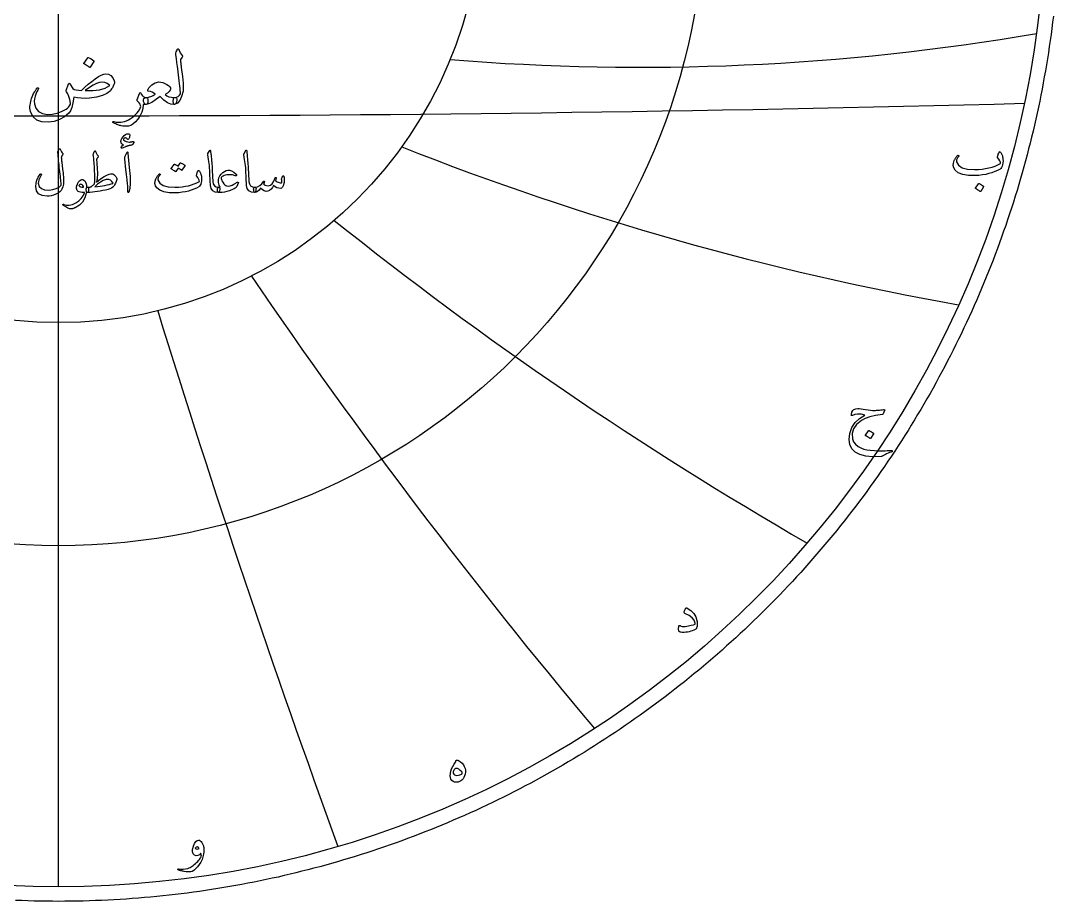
# Model space of a CAD drawing. Header units: millimetres. Extents: x -80 to 80, y -80 to 82.
# Drawn here: x -3 to 79.8, y -80.4 to -9.7 of the extents above; entities that cross this region are included whole.
import ezdxf

# ---------------------------------------------------------------- set-up
doc = ezdxf.new("R2010")
doc.units = ezdxf.units.MM
for name, color, linetype in [('CUT_OUTER', 1, 'Continuous'), ('ENGRAVE', 7, 'Continuous'), ('ENGRAVE_FINE', 8, 'Continuous'), ('TEXT', 5, 'Continuous')]:
    doc.layers.add(name, color=color, linetype=linetype)

msp = doc.modelspace()

# ---------------------------------------------------------------- linework, layer by layer
at = {"layer": 'CUT_OUTER'}
msp.add_lwpolyline([(79.8244, -9.3485), (79.7656, -9.8381), (79.7037, -10.3274), (79.6388, -10.8163), (79.571, -11.3047), (79.5001, -11.7927), (79.4263, -12.2803), (79.3494, -12.7674), (79.2696, -13.2541), (79.1868, -13.7402), (79.101, -14.2258), (79.0122, -14.7109), (78.9204, -15.1954), (78.8257, -15.6794), (78.728, -16.1628), (78.6274, -16.6455), (78.5238, -17.1277), (78.4172, -17.6092), (78.3077, -18.09), (78.1952, -18.5701), (78.0798, -19.0496), (77.9614, -19.5283), (77.8401, -20.0063), (77.7159, -20.4836), (77.5888, -20.96), (77.4587, -21.4357), (77.3257, -21.9106), (77.1898, -22.3846), (77.051, -22.8578), (76.9093, -23.3302), (76.7647, -23.8016), (76.6172, -24.2722), (76.4668, -24.7419), (76.3136, -25.2106), (76.1575, -25.6784), (75.9985, -26.1452), (75.8366, -26.611), (75.6719, -27.0758), (75.5043, -27.5396), (75.3339, -28.0024), (75.1607, -28.4641), (74.9846, -28.9248), (74.8057, -29.3843), (74.624, -29.8428), (74.4395, -30.3001), (74.2522, -30.7563), (74.0621, -31.2113), (73.8692, -31.6651), (73.6735, -32.1178), (73.475, -32.5692), (73.2738, -33.0195), (73.0698, -33.4684), (72.8631, -33.9162), (72.6536, -34.3626), (72.4414, -34.8078), (72.2265, -35.2516), (72.0088, -35.6941), (71.7884, -36.1353), (71.5654, -36.5751), (71.3396, -37.0135), (71.1111, -37.4505), (70.88, -37.8862), (70.6462, -38.3204), (70.4098, -38.7531), (70.1706, -39.1844), (69.9289, -39.6142), (69.6845, -40.0426), (69.4375, -40.4694), (69.1879, -40.8947), (68.9356, -41.3184), (68.6808, -41.7406), (68.4234, -42.1613), (68.1634, -42.5803), (67.9009, -42.9978), (67.6358, -43.4136), (67.3681, -43.8278), (67.0979, -44.2403), (66.8252, -44.6512), (66.55, -45.0604), (66.2722, -45.4679), (65.992, -45.8736), (65.7093, -46.2777), (65.4241, -46.68), (65.1364, -47.0806), (64.8463, -47.4794), (64.5538, -47.8764), (64.2588, -48.2715), (63.9614, -48.6649), (63.6616, -49.0565), (63.3594, -49.4462), (63.0548, -49.834), (62.7479, -50.22), (62.4385, -50.604), (62.1269, -50.9862), (61.8128, -51.3664), (61.4965, -51.7447), (61.1778, -52.1211), (60.8569, -52.4955), (60.5336, -52.8679), (60.2081, -53.2384), (59.8803, -53.6068), (59.5502, -53.9732), (59.2179, -54.3376), (58.8834, -54.6999), (58.5467, -55.0602), (58.2077, -55.4184), (57.8666, -55.7745), (57.5233, -56.1285), (57.1778, -56.4804), (56.8302, -56.8302), (56.4804, -57.1778), (56.1285, -57.5233), (55.7745, -57.8666), (55.4184, -58.2077), (55.0602, -58.5467), (54.6999, -58.8834), (54.3376, -59.2179), (53.9732, -59.5502), (53.6068, -59.8803), (53.2384, -60.2081), (52.8679, -60.5336), (52.4955, -60.8569), (52.1211, -61.1778), (51.7447, -61.4965), (51.3664, -61.8128), (50.9862, -62.1269), (50.604, -62.4385), (50.22, -62.7479), (49.834, -63.0548), (49.4462, -63.3594), (49.0565, -63.6616), (48.6649, -63.9614), (48.2715, -64.2588), (47.8764, -64.5538), (47.4794, -64.8463), (47.0806, -65.1364), (46.68, -65.4241), (46.2777, -65.7093), (45.8736, -65.992), (45.4679, -66.2722), (45.0604, -66.55), (44.6512, -66.8252), (44.2403, -67.0979), (43.8278, -67.3681), (43.4136, -67.6358), (42.9978, -67.9009), (42.5803, -68.1634), (42.1613, -68.4234), (41.7406, -68.6808), (41.3184, -68.9356), (40.8947, -69.1879), (40.4694, -69.4375), (40.0426, -69.6845), (39.6142, -69.9289), (39.1844, -70.1706), (38.7531, -70.4098), (38.3204, -70.6462), (37.8862, -70.88), (37.4505, -71.1111), (37.0135, -71.3396), (36.5751, -71.5654), (36.1353, -71.7884), (35.6941, -72.0088), (35.2516, -72.2265), (34.8078, -72.4414), (34.3626, -72.6536), (33.9162, -72.8631), (33.4684, -73.0698), (33.0195, -73.2738), (32.5692, -73.475), (32.1178, -73.6735), (31.6651, -73.8692), (31.2113, -74.0621), (30.7563, -74.2522), (30.3001, -74.4395), (29.8428, -74.624), (29.3843, -74.8057), (28.9248, -74.9846), (28.4641, -75.1607), (28.0024, -75.3339), (27.5396, -75.5043), (27.0758, -75.6719), (26.611, -75.8366), (26.1452, -75.9985), (25.6784, -76.1575), (25.2106, -76.3136), (24.7419, -76.4668), (24.2722, -76.6172), (23.8016, -76.7647), (23.3302, -76.9093), (22.8578, -77.051), (22.3846, -77.1898), (21.9106, -77.3257), (21.4357, -77.4587), (20.96, -77.5888), (20.4836, -77.7159), (20.0063, -77.8401), (19.5283, -77.9614), (19.0496, -78.0798), (18.5701, -78.1952), (18.09, -78.3077), (17.6092, -78.4172), (17.1277, -78.5238), (16.6455, -78.6274), (16.1628, -78.728), (15.6794, -78.8257), (15.1954, -78.9204), (14.7109, -79.0122), (14.2258, -79.101), (13.7402, -79.1868), (13.2541, -79.2696), (12.7674, -79.3494), (12.2803, -79.4263), (11.7927, -79.5001), (11.3047, -79.571), (10.8163, -79.6388), (10.3274, -79.7037), (9.8381, -79.7656), (9.3485, -79.8244), (8.8586, -79.8803), (8.3683, -79.9332), (7.8776, -79.983), (7.3867, -80.0298), (6.8955, -80.0736), (6.4041, -80.1144), (5.9124, -80.1522), (5.4205, -80.187), (4.9283, -80.2188), (4.436, -80.2475), (3.9436, -80.2732), (3.4509, -80.2959), (2.9582, -80.3155), (2.4653, -80.3322), (1.9724, -80.3458), (1.4793, -80.3564), (0.9863, -80.3639), (0.4931, -80.3685), (0, -80.37), (-0.4931, -80.3685), (-0.9863, -80.3639), (-1.4793, -80.3564), (-1.9724, -80.3458), (-2.4653, -80.3322), (-2.9582, -80.3155), (-3.4509, -80.2959)], dxfattribs=at)
at = {"layer": 'ENGRAVE'}
for points in [[(0, -79.2), (0, 79.2)], [(0, -79.2), (0, -33.9362)]]:
    msp.add_lwpolyline(points, dxfattribs=at)
for radius in [79.2, 51.8435, 33.9362]:
    msp.add_circle((0, 0), radius, dxfattribs=at)
for centre, radius, start, end in [((46.7085, 174.3184), 187.7667, 265.329522, 279.73804), ((112.6852, 195.1766), 231.2566, 248.395488, 259.922302), ((212.3245, 212.3245), 304.7149, 231.37605, 240.021161), ((389.8595, 225.0855), 453.1464, 214.289468, 220.052875), ((869.3886, 232.952), 901.5492, 197.1565599, 200.0382634)]:
    msp.add_arc(centre, radius, start, end, dxfattribs=at)
at = {"layer": 'ENGRAVE_FINE'}
msp.add_arc((0, 2961.664), 2979.0106, 268.5093308, 271.4906692, dxfattribs=at)
at = {"layer": 'TEXT'}
for points in [[(9.4021, -12.3111), (9.4442, -12.2092), (9.477, -12.1284), (9.5005, -12.0687), (9.5145, -12.03), (9.5254, -12.0055), (9.5395, -11.9879), (9.5567, -11.9774), (9.577, -11.9738), (9.6, -11.9777), (9.6191, -11.9895), (9.6343, -12.009), (9.6457, -12.0363), (9.6976, -12.1702), (9.7596, -12.2908), (9.8318, -12.3981), (9.9142, -12.4922), (9.9372, -12.5222), (9.9439, -12.5562), (9.9341, -12.5941), (9.9079, -12.6358), (9.7706, -12.8294), (9.7799, -12.9161), (9.7893, -13.0012), (9.7987, -13.0847), (9.808, -13.1667), (9.8174, -13.2471), (9.8268, -13.3259), (9.8361, -13.4032), (9.8455, -13.4789), (9.9318, -14.1799), (9.9845, -14.728), (10.0036, -15.123), (9.9891, -15.365), (9.8713, -15.8041), (9.7175, -16.1284), (9.5278, -16.338), (9.3022, -16.4329), (9.2959, -16.4329), (9.2897, -16.4329), (9.2834, -16.4329), (9.2772, -16.4329), (9.2401, -16.3978), (9.2163, -16.3174), (9.2058, -16.1917), (9.2085, -16.0207), (9.2143, -15.9575), (9.2319, -15.9114), (9.2612, -15.8825), (9.3022, -15.8708), (9.4606, -15.8392), (9.5926, -15.7818), (9.698, -15.6987), (9.7768, -15.5898), (9.7715, -15.459), (9.762, -15.3103), (9.7481, -15.1437), (9.73, -14.959), (9.7079, -14.7572), (9.6823, -14.539), (9.6533, -14.3045), (9.6207, -14.0535), (9.5906, -13.8068), (9.5629, -13.5851), (9.5375, -13.3884), (9.5145, -13.2166), (9.4946, -13.0699), (9.4786, -12.9481), (9.4665, -12.8513), (9.4583, -12.7795), (9.3958, -12.4235), (9.3939, -12.3884), (9.3943, -12.3579), (9.397, -12.3322), (9.4021, -12.3111)], [(2.3326, -12.6795), (2.3404, -12.6717), (2.3513, -12.6671), (2.3654, -12.6655), (2.3825, -12.6671), (2.5039, -12.7162), (2.6183, -12.7763), (2.7256, -12.8474), (2.8259, -12.9294), (2.8357, -12.9418), (2.84, -12.9543), (2.8388, -12.9668), (2.8322, -12.9793), (2.5387, -13.4539), (2.5277, -13.4653), (2.5137, -13.468), (2.4965, -13.4621), (2.4762, -13.4477), (2.4586, -13.4352), (2.4309, -13.4165), (2.3931, -13.3915), (2.3451, -13.3603), (2.2861, -13.3228), (2.2155, -13.2791), (2.1331, -13.2291), (2.039, -13.1729), (2.0266, -13.1635), (2.0203, -13.1542), (2.0203, -13.1448), (2.0266, -13.1354)], [(3.7939, -13.9785), (4.0117, -14.0105), (4.1967, -14.1128), (4.349, -14.2853), (4.4684, -14.5281), (4.4817, -14.621), (4.4715, -14.7248), (4.438, -14.8396), (4.381, -14.9653), (4.3154, -15.0863), (4.2561, -15.187), (4.203, -15.2674), (4.1562, -15.3275), (3.8829, -15.5523), (3.5129, -15.7272), (3.0461, -15.8521), (2.4825, -15.927), (2.1433, -15.9434), (1.8189, -15.9364), (1.5094, -15.906), (1.2147, -15.8521), (1.1452, -16.3099), (1.0554, -16.678), (0.9454, -16.9563), (0.815, -17.1448), (0.4731, -17.4356), (0.0843, -17.6523), (-0.3513, -17.7947), (-0.8337, -17.863), (-1.3415, -17.8392), (-1.7471, -17.6928), (-2.0504, -17.4239), (-2.2514, -17.0324), (-2.2686, -16.9717), (-2.2826, -16.9083), (-2.2935, -16.8421), (-2.3013, -16.7732), (-2.3052, -16.702), (-2.3045, -16.6288), (-2.299, -16.5537), (-2.2889, -16.4766), (-2.267, -16.3402), (-2.2389, -16.2057), (-2.2045, -16.0732), (-2.1639, -15.9426), (-2.1175, -15.8144), (-2.0656, -15.6889), (-2.0082, -15.5662), (-1.9454, -15.4462), (-1.9175, -15.3974), (-1.8899, -15.3509), (-1.8628, -15.3068), (-1.8361, -15.265), (-1.8101, -15.2256), (-1.7853, -15.1885), (-1.7617, -15.1538), (-1.7393, -15.1214), (-1.7233, -15.1031), (-1.7065, -15.0917), (-1.6889, -15.0874), (-1.6706, -15.0902), (-1.6511, -15.0976), (-1.6362, -15.1074), (-1.6261, -15.1195), (-1.6206, -15.1339), (-1.6191, -15.1503), (-1.6206, -15.1682), (-1.6253, -15.1878), (-1.6331, -15.2088), (-1.6788, -15.2779), (-1.7221, -15.354), (-1.7631, -15.4372), (-1.8017, -15.5273), (-1.8829, -15.758), (-1.9329, -15.9754), (-1.9516, -16.1796), (-1.9391, -16.3704), (-1.8224, -16.733), (-1.6097, -16.9965), (-1.3009, -17.1608), (-0.8962, -17.226), (-0.5051, -17.2077), (-0.1249, -17.1339), (0.2443, -17.0047), (0.6027, -16.8201), (0.7108, -16.7432), (0.8041, -16.6499), (0.8825, -16.5402), (0.9461, -16.4142), (0.9536, -16.3966), (0.9571, -16.3751), (0.9567, -16.3497), (0.9524, -16.3205), (0.8974, -16.041), (0.8259, -15.7959), (0.7381, -15.5851), (0.6339, -15.4087), (0.6132, -15.3763), (0.6011, -15.3478), (0.5976, -15.3232), (0.6027, -15.3025), (0.7963, -14.7904), (0.824, -14.7518), (0.8509, -14.7358), (0.8771, -14.7424), (0.9024, -14.7717), (1.1335, -15.1651), (1.2572, -15.2237), (1.4161, -15.2682), (1.6101, -15.2986), (1.8392, -15.315), (2.1113, -15.05), (2.3841, -14.8045), (2.6577, -14.5785), (2.9321, -14.372), (3.1944, -14.1999), (3.4255, -14.0769), (3.6253, -14.0031), (3.7939, -13.9785)], [(4.0999, -14.9028), (3.9083, -14.7568), (3.7081, -14.6686), (3.4992, -14.6382), (3.2818, -14.6655), (3.0461, -14.7486), (2.776, -14.8856), (2.4715, -15.0765), (2.1327, -15.3212), (2.7498, -15.3232), (3.2834, -15.2541), (3.7334, -15.114), (4.0999, -14.9028)], [(9.3022, -15.8708), (9.3935, -15.8845), (9.4552, -15.9255), (9.4872, -15.9938), (9.4895, -16.0894), (9.4591, -16.2373), (9.4177, -16.3439), (9.3654, -16.4091), (9.3022, -16.4329), (9.0145, -16.4067), (8.7261, -16.2908), (8.4368, -16.0851), (8.1468, -15.7896), (7.7811, -16.0734), (7.4708, -16.2752), (7.2159, -16.395), (7.0164, -16.4329), (6.9505, -16.4181), (6.8962, -16.3736), (6.8537, -16.2994), (6.8228, -16.1956), (6.8139, -16.0582), (6.8431, -15.9583), (6.9107, -15.8958), (7.0164, -15.8708), (7.1127, -15.8615), (7.2077, -15.8458), (7.3016, -15.824), (7.3943, -15.7959), (7.4858, -15.7611), (7.5762, -15.7194), (7.6654, -15.6706), (7.7534, -15.6148), (7.6452, -15.5266), (7.5145, -15.4555), (7.3611, -15.4017), (7.1851, -15.365), (7.1691, -15.3583), (7.1585, -15.3447), (7.1534, -15.324), (7.1538, -15.2963), (7.1835, -15.2006), (7.2475, -15.0949), (7.3459, -14.9789), (7.4786, -14.8529), (7.7553, -14.687), (8.0485, -14.6265), (8.358, -14.6714), (8.6839, -14.8216), (8.8221, -14.9177), (8.9181, -15.0121), (8.972, -15.105), (8.9837, -15.1963), (8.9493, -15.2947), (8.865, -15.4024), (8.7307, -15.5195), (8.5465, -15.646), (8.678, -15.7444), (8.8478, -15.8146), (9.0559, -15.8568), (9.3022, -15.8708)], [(6.3107, -16.0457), (6.5043, -15.5461), (6.5258, -15.5063), (6.5465, -15.4867), (6.5664, -15.4875), (6.5855, -15.5086), (6.6378, -15.596), (6.6886, -15.671), (6.7377, -15.7334), (6.7854, -15.7834), (6.8377, -15.8216), (6.8947, -15.849), (6.9563, -15.8654), (7.0227, -15.8708), (7.0883, -15.888), (7.1351, -15.9395), (7.1632, -16.0254), (7.1726, -16.1456), (7.1632, -16.2666), (7.1351, -16.3548), (7.0883, -16.4102), (7.0227, -16.4329), (6.9723, -16.4352), (6.9212, -16.436), (6.8693, -16.4352), (6.8166, -16.4329), (6.8076, -16.4352), (6.7994, -16.4423), (6.792, -16.454), (6.7854, -16.4704), (6.7518, -16.7658), (6.6698, -17.0527), (6.5395, -17.331), (6.3607, -17.6007), (6.1612, -17.8353), (5.9688, -18.0082), (5.7834, -18.1195), (5.605, -18.169), (5.4372, -18.1819), (5.2834, -18.1831), (5.1437, -18.1726), (5.018, -18.1503), (4.9565, -18.1331), (4.8907, -18.1128), (4.8207, -18.0894), (4.7463, -18.0629), (4.6681, -18.0324), (4.5863, -17.9973), (4.501, -17.9575), (4.4122, -17.913), (4.39, -17.9028), (4.3732, -17.8911), (4.3619, -17.8779), (4.356, -17.863), (4.3521, -17.8431), (4.3529, -17.8271), (4.3583, -17.815), (4.3685, -17.8068), (4.3818, -17.7994), (4.3966, -17.7959), (4.413, -17.7963), (4.4309, -17.8006), (4.6277, -17.8404), (4.8119, -17.8599), (4.9836, -17.8591), (5.1429, -17.838), (5.3004, -17.7965), (5.4544, -17.7405), (5.6048, -17.67), (5.7518, -17.5851), (5.8956, -17.4862), (6.0367, -17.3736), (6.1751, -17.2473), (6.3107, -17.1074), (6.4126, -16.9797), (6.4934, -16.8529), (6.5531, -16.7268), (6.5918, -16.6015), (6.5804, -16.5141), (6.534, -16.4142), (6.4524, -16.3017), (6.3357, -16.1768), (6.3154, -16.1499), (6.3045, -16.1191), (6.3029, -16.0843), (6.3107, -16.0457)], [(5.8665, -19.696), (5.8055, -19.7074), (5.7489, -19.7182), (5.6966, -19.7285), (5.6487, -19.7381), (5.6056, -19.7475), (5.5674, -19.7569), (5.5341, -19.7662), (5.5059, -19.7756), (5.4772, -19.7863), (5.4427, -19.7996), (5.4023, -19.8156), (5.356, -19.8342), (5.3039, -19.8557), (5.2459, -19.8804), (5.1821, -19.9084), (5.1124, -19.9395), (5.084, -19.9489), (5.0598, -19.9489), (5.0396, -19.9395), (5.0235, -19.9208), (5.0138, -19.8748), (5.041, -19.8213), (5.1051, -19.7601), (5.2061, -19.6913), (5.1288, -19.6474), (5.0703, -19.6), (5.0305, -19.549), (5.0094, -19.4946), (5.0053, -19.3918), (5.0305, -19.2803), (5.0849, -19.16), (5.1687, -19.0309), (5.2685, -18.9152), (5.3712, -18.8353), (5.4769, -18.7911), (5.5855, -18.7826), (5.6461, -18.7979), (5.6874, -18.8295), (5.7093, -18.8775), (5.712, -18.9419), (5.7014, -19.0116), (5.6839, -19.0754), (5.6593, -19.1333), (5.6277, -19.1854), (5.5961, -19.222), (5.5668, -19.2381), (5.5398, -19.2337), (5.5153, -19.2089), (5.4872, -19.1717), (5.4544, -19.1445), (5.4169, -19.1272), (5.3747, -19.1199), (5.3305, -19.1199), (5.2916, -19.1292), (5.2579, -19.148), (5.2295, -19.1761), (5.2088, -19.21), (5.2026, -19.2416), (5.2111, -19.2709), (5.2342, -19.2979), (5.3209, -19.362), (5.4263, -19.4091), (5.5504, -19.4392), (5.6932, -19.4524), (5.7057, -19.452), (5.7196, -19.4507), (5.735, -19.4485), (5.7518, -19.4454), (5.7701, -19.4417), (5.7898, -19.4378), (5.8111, -19.4335), (5.8338, -19.429), (5.8584, -19.4245), (5.8806, -19.4202), (5.9005, -19.4163), (5.9181, -19.4126), (5.9336, -19.4095), (5.9473, -19.4073), (5.9593, -19.406), (5.9696, -19.4056), (5.9889, -19.4076), (6.0047, -19.4138), (6.017, -19.424), (6.0258, -19.4384), (6.0314, -19.4521), (6.034, -19.4653), (6.0337, -19.4779), (6.0305, -19.4899), (5.9851, -19.5748), (5.9427, -19.6374), (5.9031, -19.6778), (5.8665, -19.696)], [(0.0398, -20.0145), (0.048, -20.0001), (0.0585, -19.9899), (0.0714, -19.9837), (0.0867, -19.9817), (0.1019, -19.9843), (0.1148, -19.9922), (0.1253, -20.0054), (0.1335, -20.0239), (0.1771, -20.1313), (0.2237, -20.2241), (0.2731, -20.3023), (0.3255, -20.3658), (0.341, -20.3886), (0.3454, -20.415), (0.3387, -20.4448), (0.3208, -20.4782), (0.3094, -20.4943), (0.2986, -20.5098), (0.2884, -20.5247), (0.2787, -20.5391), (0.2696, -20.5525), (0.2611, -20.5648), (0.2532, -20.576), (0.2459, -20.5859), (0.2336, -20.6041), (0.2248, -20.6257), (0.2196, -20.6509), (0.2178, -20.6796), (0.2234, -20.7605), (0.2307, -20.8488), (0.2398, -20.9444), (0.2506, -21.0473), (0.2629, -21.1575), (0.2763, -21.275), (0.291, -21.3999), (0.3068, -21.5321), (0.3245, -21.6639), (0.3402, -21.7879), (0.3538, -21.904), (0.3653, -22.0122), (0.3751, -22.1127), (0.3835, -22.206), (0.3904, -22.2919), (0.3958, -22.3705), (0.4019, -22.6032), (0.3829, -22.8236), (0.3387, -23.0318), (0.2693, -23.2276), (0.2017, -23.3427), (0.0972, -23.4489), (-0.0442, -23.5464), (-0.2225, -23.6351), (-0.4157, -23.7086), (-0.5972, -23.7604), (-0.767, -23.7906), (-0.9251, -23.7991), (-1.3209, -23.7446), (-1.6042, -23.5953), (-1.7752, -23.3512), (-1.8337, -23.0122), (-1.8132, -22.7595), (-1.7471, -22.5122), (-1.6353, -22.2701), (-1.4778, -22.0332), (-1.4658, -22.0195), (-1.4532, -22.011), (-1.44, -22.0078), (-1.4262, -22.0098), (-1.4116, -22.0154), (-1.4005, -22.0227), (-1.3929, -22.0318), (-1.3888, -22.0426), (-1.3858, -22.0587), (-1.3864, -22.0742), (-1.3905, -22.0891), (-1.3981, -22.1035), (-1.5056, -22.3128), (-1.5796, -22.4911), (-1.6203, -22.6383), (-1.6276, -22.7546), (-1.5495, -23.0048), (-1.3806, -23.1796), (-1.1209, -23.2789), (-0.7705, -23.3026), (-0.4546, -23.2683), (-0.1862, -23.189), (0.0348, -23.0646), (0.2084, -22.8951), (0.2048, -22.8132), (0.1985, -22.7177), (0.1896, -22.6083), (0.178, -22.4852), (0.1635, -22.3481), (0.1458, -22.1966), (0.1249, -22.0307), (0.1007, -21.8506), (0.0779, -21.6647), (0.0562, -21.4817), (0.0357, -21.3017), (0.0164, -21.1246), (-0.0015, -20.9504), (-0.0176, -20.7791), (-0.0319, -20.6108), (-0.0445, -20.4454), (-0.0632, -20.2862), (-0.0624, -20.268), (-0.0597, -20.251), (-0.0553, -20.2352), (-0.0492, -20.2206)], [(2.897, -20.1831), (2.9081, -20.1711), (2.9181, -20.1632), (2.9268, -20.1594), (2.9344, -20.1597), (2.9435, -20.1638), (2.952, -20.1714), (2.9599, -20.1825), (2.9672, -20.1972), (2.9969, -20.2604), (3.0252, -20.3189), (3.052, -20.3728), (3.0773, -20.422), (3.1015, -20.4659), (3.1247, -20.504), (3.1471, -20.5362), (3.1686, -20.5625), (3.1844, -20.5842), (3.1897, -20.607), (3.1844, -20.631), (3.1686, -20.6562), (3.075, -20.7733), (3.063, -20.7935), (3.0551, -20.8166), (3.0512, -20.8427), (3.0515, -20.8716), (3.0668, -21.0927), (3.0796, -21.2873), (3.0902, -21.4557), (3.0984, -21.5976), (3.1045, -21.7136), (3.1089, -21.8037), (3.1116, -21.8681), (3.1124, -21.9068), (3.1114, -22.0209), (3.1083, -22.1293), (3.1032, -22.2317), (3.096, -22.3283), (3.0871, -22.4191), (3.0767, -22.504), (3.0649, -22.583), (3.0515, -22.6562), (3.3698, -22.4126), (3.6452, -22.2253), (3.878, -22.0941), (4.0679, -22.0192), (4.1525, -21.9993), (4.2284, -21.9911), (4.2954, -21.9946), (4.3537, -22.0098), (4.4359, -22.0526), (4.5141, -22.1199), (4.5881, -22.2118), (4.6581, -22.3283), (4.6689, -22.3561), (4.6733, -22.388), (4.6713, -22.424), (4.6628, -22.4642), (4.6162, -22.6082), (4.5609, -22.7452), (4.4968, -22.8752), (4.4239, -22.9981), (4.3531, -23.0772), (4.253, -23.1457), (4.1236, -23.2036), (3.9649, -23.251), (3.7525, -23.298), (3.5416, -23.3406), (3.3321, -23.3788), (3.1241, -23.4126), (2.9179, -23.4418), (2.7137, -23.4659), (2.5116, -23.4851), (2.3115, -23.4993), (2.2889, -23.4928), (2.2682, -23.4735), (2.2491, -23.4413), (2.2319, -23.3962), (2.2166, -23.3409), (2.2084, -23.2873), (2.2073, -23.2355), (2.2131, -23.1855), (2.2263, -23.1418), (2.2471, -23.1094), (2.2755, -23.088), (2.3115, -23.0777), (2.3594, -23.0751), (2.4046, -23.0719), (2.4472, -23.0681), (2.4871, -23.0637), (2.5245, -23.0593), (2.5591, -23.0555), (2.5912, -23.0523), (2.6206, -23.0496), (2.8829, -22.7967), (2.8853, -22.7857), (2.8876, -22.7715), (2.8899, -22.7541), (2.8923, -22.7335), (2.8946, -22.7096), (2.897, -22.6825), (2.8993, -22.6522), (2.9017, -22.6187), (2.9037, -22.5823), (2.9052, -22.5432), (2.906, -22.5015), (2.9063, -22.4571), (2.9063, -22.4104), (2.9063, -22.3617), (2.9063, -22.3109), (2.9063, -22.2581), (2.9058, -22.1983), (2.904, -22.1269), (2.9011, -22.0438), (2.897, -21.9489), (2.8917, -21.843), (2.8853, -21.7264), (2.8777, -21.5994), (2.8689, -21.4618), (2.8487, -21.1565), (2.8302, -20.915), (2.8135, -20.7373), (2.7986, -20.6234), (2.7866, -20.5502), (2.7787, -20.4946), (2.7749, -20.4565), (2.7752, -20.436), (2.7894, -20.3974), (2.8039, -20.3611), (2.8187, -20.3271), (2.8337, -20.2955), (2.8491, -20.2657), (2.8648, -20.237), (2.8807, -20.2095), (2.897, -20.1831)], [(5.4403, -20.3611), (5.4851, -20.2744), (5.5211, -20.244), (5.5483, -20.2698), (5.5668, -20.3517), (5.6745, -21.4993), (5.7386, -22.2036), (5.753, -22.7663), (5.7175, -23.1872), (5.6324, -23.4665), (5.6168, -23.4893), (5.6031, -23.5016), (5.5911, -23.5034), (5.5808, -23.4946), (5.5726, -23.4808), (5.5668, -23.463), (5.5633, -23.441), (5.5621, -23.415), (5.5621, -23.2121), (5.5527, -22.9969), (5.534, -22.7695), (5.5059, -22.5297), (5.4997, -22.4671), (5.4813, -22.2979), (5.4506, -22.0221), (5.4075, -21.6398), (5.3045, -20.792), (5.3021, -20.7469), (5.3045, -20.7054), (5.3115, -20.6673), (5.3232, -20.6328)], [(12.1289, -20.1269), (12.138, -20.1128), (12.1464, -20.1035), (12.1544, -20.0988), (12.1617, -20.0988), (12.1728, -20.1049), (12.1827, -20.1234), (12.1915, -20.1541), (12.1991, -20.1972), (12.2378, -20.547), (12.2694, -20.8705), (12.294, -21.1676), (12.3116, -21.4384), (12.3228, -21.6699), (12.3332, -21.8775), (12.3427, -22.061), (12.3514, -22.2206), (12.3588, -22.3561), (12.3648, -22.4677), (12.3694, -22.5552), (12.3724, -22.6187), (12.414, -22.809), (12.5059, -22.9489), (12.6482, -23.0385), (12.8408, -23.0777), (12.8944, -23.0918), (12.9287, -23.1246), (12.9436, -23.1761), (12.9392, -23.2464), (12.9172, -23.357), (12.8935, -23.4361), (12.8681, -23.4835), (12.8408, -23.4993), (12.5698, -23.4636), (12.3701, -23.3564), (12.2419, -23.1779), (12.1851, -22.9279), (12.1762, -22.8083), (12.1681, -22.6884), (12.1609, -22.5682), (12.1546, -22.4478), (12.1489, -22.327), (12.1435, -22.206), (12.1384, -22.0846), (12.1336, -21.963), (12.1248, -21.731), (12.1125, -21.5221), (12.0967, -21.3364), (12.0774, -21.1737), (12.0545, -21.0176), (12.0282, -20.8511), (11.9983, -20.6745), (11.9649, -20.4876), (11.9606, -20.4539), (11.9614, -20.4232), (11.9676, -20.3953), (11.979, -20.3705)], [(15.0282, -20.1269), (15.0373, -20.1128), (15.0458, -20.1035), (15.0537, -20.0988), (15.061, -20.0988), (15.0721, -20.1049), (15.0821, -20.1234), (15.0908, -20.1541), (15.0985, -20.1972), (15.1371, -20.547), (15.1687, -20.8705), (15.1933, -21.1676), (15.2109, -21.4384), (15.2221, -21.6699), (15.2325, -21.8775), (15.242, -22.061), (15.2507, -22.2206), (15.2581, -22.3561), (15.2642, -22.4677), (15.2687, -22.5552), (15.2718, -22.6187), (15.3133, -22.809), (15.4053, -22.9489), (15.5475, -23.0385), (15.7401, -23.0777), (15.7937, -23.0918), (15.828, -23.1246), (15.8429, -23.1761), (15.8385, -23.2464), (15.8166, -23.357), (15.7928, -23.4361), (15.7674, -23.4835), (15.7401, -23.4993), (15.4691, -23.4636), (15.2694, -23.3564), (15.1412, -23.1779), (15.0844, -22.9279), (15.0755, -22.8083), (15.0674, -22.6884), (15.0603, -22.5682), (15.054, -22.4478), (15.0483, -22.327), (15.0428, -22.206), (15.0377, -22.0846), (15.0329, -21.963), (15.0241, -21.731), (15.0118, -21.5221), (14.996, -21.3364), (14.9767, -21.1737), (14.9538, -21.0176), (14.9275, -20.8511), (14.8976, -20.6745), (14.8643, -20.4876), (14.8599, -20.4539), (14.8608, -20.4232), (14.8669, -20.3953), (14.8783, -20.3705)], [(75.5725, -20.2504), (75.6061, -20.2926), (75.6368, -20.3391), (75.6648, -20.39), (75.6899, -20.4453), (75.7122, -20.5046), (75.7317, -20.5677), (75.7485, -20.6345), (75.7623, -20.7051), (75.7805, -20.8469), (75.7848, -20.9874), (75.7755, -21.1266), (75.7524, -21.2647), (75.7174, -21.3877), (75.6724, -21.487), (75.6175, -21.5625), (75.5525, -21.6144), (75.3464, -21.7234), (75.1278, -21.8205), (74.8968, -21.9057), (74.6532, -21.9791), (74.3972, -22.04), (74.1286, -22.0878), (73.8476, -22.1224), (73.5541, -22.144), (73.0039, -22.1384), (72.5523, -22.0615), (72.1995, -21.9135), (71.9453, -21.6943), (71.841, -21.5229), (71.7929, -21.3383), (71.801, -21.1407), (71.8654, -20.9299), (71.8871, -20.8845), (71.9122, -20.8381), (71.9408, -20.7908), (71.9728, -20.7426), (72.0082, -20.6934), (72.0471, -20.6433), (72.0894, -20.5922), (72.1352, -20.5402), (72.1505, -20.5255), (72.1664, -20.5165), (72.1829, -20.5131), (72.2001, -20.5152), (72.2117, -20.5196), (72.2213, -20.5277), (72.2291, -20.5396), (72.2351, -20.5552), (72.2379, -20.5699), (72.2363, -20.5839), (72.2304, -20.5974), (72.2201, -20.6102), (72.1773, -20.6611), (72.1389, -20.7138), (72.1049, -20.7685), (72.0752, -20.825), (72.0549, -20.879), (72.044, -20.9312), (72.0424, -20.9814), (72.0502, -21.0298), (72.2064, -21.3124), (72.4999, -21.5107), (72.9308, -21.6247), (73.4991, -21.6544), (73.8115, -21.6423), (74.1093, -21.6163), (74.3923, -21.5761), (74.6607, -21.522), (74.9147, -21.4537), (75.1547, -21.3714), (75.3806, -21.2751), (75.5925, -21.1647), (75.5719, -21.0617), (75.525, -20.9474), (75.452, -20.8219), (75.3527, -20.6851), (75.3495, -20.672), (75.3502, -20.6476), (75.3545, -20.612), (75.3627, -20.5652), (75.3648, -20.5605), (75.3664, -20.5565), (75.3673, -20.553), (75.3677, -20.5502), (75.3839, -20.4865), (75.4076, -20.4153), (75.4389, -20.3366), (75.4776, -20.2504), (75.4947, -20.2242), (75.5163, -20.2155), (75.5422, -20.2242), (75.5725, -20.2504)], [(9.7495, -21.1339), (9.7553, -21.1281), (9.7635, -21.1246), (9.7741, -21.1234), (9.7869, -21.1246), (9.8331, -21.1418), (9.8777, -21.1609), (9.9209, -21.1816), (9.9626, -21.2042), (10.0031, -21.2288), (10.0428, -21.2557), (10.0816, -21.285), (10.1195, -21.3166), (10.1268, -21.3263), (10.13, -21.3365), (10.1292, -21.3473), (10.1242, -21.3588), (9.8994, -21.7147), (9.8932, -21.7194), (9.8841, -21.7194), (9.8721, -21.7147), (9.8572, -21.7054), (9.847, -21.6967), (9.8303, -21.6849), (9.8071, -21.6698), (9.7776, -21.6515), (9.7413, -21.6297), (9.698, -21.6041), (9.6476, -21.5747), (9.5902, -21.5414), (9.4122, -21.8178), (9.404, -21.8263), (9.3935, -21.8283), (9.3806, -21.8239), (9.3654, -21.8131), (9.3522, -21.8037), (9.3314, -21.7897), (9.303, -21.7709), (9.267, -21.7475), (9.2228, -21.7194), (9.1698, -21.6866), (9.1081, -21.6492), (9.0375, -21.607), (9.0302, -21.6), (9.027, -21.593), (9.0279, -21.5859), (9.0328, -21.5789), (9.2624, -21.237), (9.2682, -21.2311), (9.2764, -21.2276), (9.2869, -21.2264), (9.2998, -21.2276), (9.3391, -21.2403), (9.3771, -21.2551), (9.414, -21.272), (9.4497, -21.2908), (9.4843, -21.3115), (9.5176, -21.3336), (9.5498, -21.3571), (9.5809, -21.3822)], [(11.2764, -21.7569), (11.3079, -21.7964), (11.3367, -21.84), (11.3629, -21.8877), (11.3865, -21.9396), (11.4074, -21.9952), (11.4257, -22.0543), (11.4414, -22.117), (11.4544, -22.1831), (11.4714, -22.316), (11.4755, -22.4478), (11.4667, -22.5783), (11.445, -22.7077), (11.4123, -22.8231), (11.3701, -22.9161), (11.3186, -22.987), (11.2577, -23.0356), (11.0645, -23.1378), (10.8596, -23.2288), (10.6429, -23.3087), (10.4146, -23.3775), (10.1745, -23.4346), (9.9228, -23.4794), (9.6593, -23.5119), (9.3841, -23.5321), (8.8683, -23.5268), (8.445, -23.4548), (8.1142, -23.316), (7.8759, -23.1105), (7.7782, -22.9498), (7.7331, -22.7768), (7.7407, -22.5915), (7.801, -22.3939), (7.8213, -22.3513), (7.8449, -22.3078), (7.8717, -22.2635), (7.9017, -22.2182), (7.9349, -22.1721), (7.9714, -22.1252), (8.011, -22.0773), (8.0539, -22.0286), (8.0683, -22.0148), (8.0832, -22.0063), (8.0987, -22.0031), (8.1148, -22.0051), (8.1256, -22.0092), (8.1347, -22.0168), (8.142, -22.028), (8.1476, -22.0426), (8.1502, -22.0564), (8.1488, -22.0695), (8.1432, -22.0821), (8.1335, -22.0941), (8.0934, -22.1418), (8.0574, -22.1913), (8.0255, -22.2425), (7.9977, -22.2955), (7.9787, -22.3462), (7.9684, -22.3951), (7.967, -22.4422), (7.9743, -22.4876), (8.1207, -22.7525), (8.3958, -22.9384), (8.7998, -23.0452), (9.3326, -23.0731), (9.6255, -23.0618), (9.9046, -23.0373), (10.17, -22.9997), (10.4216, -22.9489), (10.6598, -22.885), (10.8847, -22.8078), (11.0965, -22.7175), (11.2952, -22.614), (11.2758, -22.5174), (11.2319, -22.4103), (11.1634, -22.2926), (11.0703, -22.1644), (11.0674, -22.1521), (11.068, -22.1293), (11.0721, -22.0959), (11.0797, -22.052), (11.0817, -22.0476), (11.0832, -22.0438), (11.0841, -22.0406), (11.0844, -22.0379), (11.0996, -21.9782), (11.1219, -21.9115), (11.1511, -21.8377), (11.1874, -21.7569), (11.2035, -21.7323), (11.2237, -21.7241), (11.248, -21.7323), (11.2764, -21.7569)], [(14.4193, -22.7358), (14.2928, -23.0168), (14.2767, -23.0447), (14.2612, -23.0672), (14.2463, -23.0845), (14.2319, -23.0965), (14.159, -23.1464), (14.0809, -23.1931), (13.9975, -23.2366), (13.9088, -23.2768), (13.8151, -23.3144), (13.7167, -23.35), (13.6137, -23.3835), (13.5059, -23.415), (13.3045, -23.4642), (13.1265, -23.4946), (12.972, -23.5063), (12.8408, -23.4993), (12.7908, -23.4765), (12.7577, -23.4314), (12.7416, -23.364), (12.7425, -23.2745), (12.7545, -23.1937), (12.7717, -23.1339), (12.7943, -23.0953), (12.8221, -23.0777), (12.8268, -23.0777), (12.8315, -23.0777), (12.8361, -23.0777), (12.8408, -23.0777), (12.8757, -23.0813), (12.9099, -23.0824), (12.9436, -23.0813), (12.9767, -23.0777), (12.9199, -22.9937), (12.876, -22.9009), (12.8449, -22.7993), (12.8268, -22.689), (12.8241, -22.4914), (12.8584, -22.3154), (12.9295, -22.1612), (13.0376, -22.0286), (13.1766, -21.9047), (13.3127, -21.8096), (13.4459, -21.7431), (13.5762, -21.7054), (13.7167, -21.7057), (13.876, -21.7581), (14.054, -21.8626), (14.2507, -22.0192), (14.2729, -22.0435), (14.2835, -22.0695), (14.2823, -22.0973), (14.2694, -22.1269), (14.251, -22.1497), (14.2284, -22.162), (14.2018, -22.1638), (14.1711, -22.155), (13.9506, -22.0912), (13.7296, -22.0684), (13.508, -22.0865), (13.2858, -22.1456), (13.1977, -22.1828), (13.1301, -22.2241), (13.0829, -22.2695), (13.0563, -22.319), (13.0498, -22.3816), (13.068, -22.4618), (13.1107, -22.5596), (13.1781, -22.6749), (13.26, -22.7914), (13.3373, -22.8787), (13.4099, -22.9366), (13.4778, -22.9653), (13.6257, -22.98), (13.7741, -22.963), (13.9231, -22.9144), (14.0727, -22.8342), (14.2085, -22.7405), (14.2788, -22.696), (14.335, -22.6702), (14.3771, -22.6632), (14.4052, -22.6749), (14.4167, -22.6893), (14.4228, -22.7042), (14.4237, -22.7197), (14.4193, -22.7358)], [(18.0118, -22.1644), (18.0221, -22.1574), (18.0341, -22.1597), (18.0478, -22.1714), (18.0633, -22.1925), (18.08, -22.2282), (18.0926, -22.2791), (18.1011, -22.3453), (18.1055, -22.4267), (18.107, -22.5192), (18.102, -22.6094), (18.0906, -22.6972), (18.0727, -22.7827), (18.0206, -22.9489), (17.9626, -23.0684), (17.8988, -23.141), (17.8292, -23.1667), (17.6643, -23.1571), (17.5118, -23.114), (17.3716, -23.0376), (17.2437, -22.9279), (17.1558, -23.1009), (17.0516, -23.2358), (16.931, -23.3327), (16.794, -23.3916), (16.6503, -23.4044), (16.5048, -23.3681), (16.3575, -23.2827), (16.2085, -23.148), (16.0879, -23.3017), (15.9697, -23.4115), (15.8537, -23.4773), (15.7401, -23.4993), (15.7173, -23.4864), (15.6957, -23.4478), (15.6752, -23.3834), (15.6558, -23.2932), (15.6488, -23.2042), (15.6605, -23.1386), (15.691, -23.0965), (15.7401, -23.0777), (15.9562, -23.0289), (16.1453, -22.9337), (16.3075, -22.7923), (16.4427, -22.6047), (16.45, -22.5944), (16.458, -22.5871), (16.4664, -22.5827), (16.4755, -22.5812), (16.4866, -22.5824), (16.4966, -22.5859), (16.5054, -22.5918), (16.513, -22.6), (16.5174, -22.6252), (16.5071, -22.6679), (16.4822, -22.7282), (16.4427, -22.8061), (16.4945, -22.8661), (16.575, -22.9103), (16.6842, -22.9387), (16.8221, -22.9513), (16.994, -22.9153), (17.1441, -22.7979), (17.2727, -22.5991), (17.3795, -22.319), (17.3848, -22.3046), (17.3912, -22.2944), (17.3988, -22.2882), (17.4076, -22.2862), (17.4208, -22.2873), (17.4322, -22.2908), (17.4419, -22.2967), (17.4498, -22.3049), (17.4556, -22.3166), (17.4591, -22.3283), (17.4603, -22.34), (17.4591, -22.3517), (17.4123, -22.5485), (17.467, -22.5971), (17.5329, -22.6398), (17.6099, -22.6767), (17.698, -22.7077), (17.7838, -22.7279), (17.8491, -22.7323), (17.8939, -22.7209), (17.9181, -22.6937), (17.9261, -22.6521), (17.9217, -22.593), (17.905, -22.5163), (17.876, -22.422), (17.881, -22.3954), (17.9053, -22.3435), (17.9489, -22.2666), (18.0118, -22.1644)], [(2.2178, -23.5508), (2.108, -23.9364), (1.9239, -24.2592), (1.6654, -24.5195), (1.3326, -24.7171), (1.286, -24.7371), (1.2401, -24.7552), (1.1947, -24.7711), (1.1499, -24.785), (1.106, -24.7966), (1.0632, -24.8055), (1.0217, -24.8118), (0.9813, -24.8155), (0.8806, -24.8011), (0.7471, -24.7487), (0.5808, -24.6583), (0.3817, -24.5297), (0.3604, -24.5113), (0.3478, -24.4934), (0.344, -24.4762), (0.3489, -24.4595), (0.3601, -24.4466), (0.3747, -24.4407), (0.3929, -24.4419), (0.4145, -24.4501), (0.6215, -24.5172), (0.8536, -24.5169), (1.111, -24.4492), (1.3935, -24.3143), (1.6241, -24.1577), (1.815, -23.9735), (1.9661, -23.7619), (2.0773, -23.5227), (2.0764, -23.5142), (2.0738, -23.5075), (2.0694, -23.5025), (2.0632, -23.4993), (1.9019, -23.4899), (1.7646, -23.4712), (1.6514, -23.4431), (1.5621, -23.4056), (1.493, -23.3476), (1.4497, -23.2674), (1.4321, -23.165), (1.4403, -23.0403), (1.4429, -23.0237), (1.4461, -23.0069), (1.45, -22.9898), (1.4543, -22.9724), (1.4593, -22.9543), (1.4649, -22.9355), (1.471, -22.9157), (1.4778, -22.8951), (1.5328, -22.7613), (1.5995, -22.6503), (1.678, -22.5622), (1.7682, -22.4969), (1.8604, -22.4612), (1.945, -22.4618), (2.022, -22.4987), (2.0913, -22.5719), (2.1519, -22.6738), (2.1979, -22.792), (2.2292, -22.9267), (2.2459, -23.0777), (2.2551, -23.0776), (2.2641, -23.0772), (2.2727, -23.0764), (2.281, -23.0754), (2.2894, -23.0744), (2.298, -23.0736), (2.307, -23.0732), (2.3162, -23.0731), (2.3478, -23.0798), (2.3724, -23.1), (2.3899, -23.1337), (2.4005, -23.1808), (2.4049, -23.2326), (2.404, -23.285), (2.3978, -23.338), (2.3864, -23.3916), (2.3715, -23.4387), (2.3548, -23.4724), (2.3364, -23.4926), (2.3162, -23.4993), (2.2272, -23.4993), (2.2266, -23.5078), (2.2248, -23.5192), (2.2219, -23.5335), (2.2178, -23.5508)], [(1.993, -23.0262), (1.9438, -22.9404), (1.8899, -22.8798), (1.8314, -22.8444), (1.7682, -22.8342), (1.7304, -22.8441), (1.6967, -22.8599), (1.6672, -22.8816), (1.6417, -22.9091), (1.6335, -22.9238), (1.6323, -22.9396), (1.6382, -22.9565), (1.6511, -22.9747), (1.6994, -23.0171), (1.7693, -23.0461), (1.861, -23.0616), (1.9743, -23.0637), (1.986, -23.0613), (1.993, -23.0543), (1.9953, -23.0426), (1.993, -23.0262)], [(3.904, -22.4407), (3.8803, -22.4416), (3.856, -22.4442), (3.8311, -22.4486), (3.8056, -22.4548), (3.5755, -22.5452), (3.349, -22.6714), (3.1259, -22.8333), (2.9063, -23.0309), (3.1256, -23.0104), (3.3337, -22.9864), (3.5308, -22.9589), (3.7167, -22.9279), (3.8914, -22.893), (4.0551, -22.8541), (4.2076, -22.8111), (4.349, -22.7639), (4.3621, -22.7584), (4.3689, -22.751), (4.3692, -22.742), (4.363, -22.7311), (4.2623, -22.6076), (4.1523, -22.518), (4.0328, -22.4624), (3.904, -22.4407)], [(73.8288, -22.7935), (73.8351, -22.7872), (73.8438, -22.7835), (73.8551, -22.7822), (73.8688, -22.7835), (73.9659, -22.8228), (74.0574, -22.8709), (74.1433, -22.9277), (74.2235, -22.9933), (74.2313, -23.0033), (74.2348, -23.0133), (74.2338, -23.0233), (74.2285, -23.0333), (73.9937, -23.413), (73.985, -23.422), (73.9737, -23.4242), (73.96, -23.4195), (73.9438, -23.408), (73.9297, -23.398), (73.9075, -23.383), (73.8772, -23.363), (73.8388, -23.338), (73.7917, -23.3081), (73.7352, -23.2731), (73.6693, -23.2331), (73.594, -23.1882), (73.584, -23.1807), (73.579, -23.1732), (73.579, -23.1657), (73.584, -23.1582)], [(66.284, -40.9966), (66.1641, -41.2664), (66.1531, -41.2842), (66.1403, -41.2976), (66.1257, -41.3067), (66.1091, -41.3114), (65.5548, -41.3988), (65.0911, -41.5062), (64.718, -41.6336), (64.4354, -41.781), (64.0391, -42.1042), (63.7847, -42.4592), (63.6719, -42.8461), (63.701, -43.2648), (63.789, -43.4915), (63.9383, -43.692), (64.1487, -43.8663), (64.4204, -44.0143), (64.6112, -44.0805), (64.8488, -44.1342), (65.1333, -44.1754), (65.4646, -44.2041), (65.6407, -44.2125), (65.8143, -44.2179), (65.9855, -44.22), (66.1541, -44.2191), (66.3196, -44.2154), (66.4813, -44.2091), (66.6393, -44.2004), (66.7936, -44.1891), (66.8298, -44.1866), (66.8585, -44.1891), (66.8798, -44.1966), (66.8935, -44.2091), (66.901, -44.2244), (66.9035, -44.2403), (66.901, -44.2569), (66.8935, -44.2741), (66.888, -44.2833), (66.8816, -44.2909), (66.8743, -44.297), (66.866, -44.3015), (66.8571, -44.3054), (66.8479, -44.3097), (66.8384, -44.3142), (66.8285, -44.319), (66.6846, -44.3649), (66.5575, -44.4127), (66.4473, -44.4624), (66.3539, -44.5139), (66.2941, -44.551), (66.2396, -44.5826), (66.1904, -44.6085), (66.1466, -44.6288), (66.1086, -44.6444), (66.0773, -44.6563), (66.0524, -44.6644), (66.0342, -44.6688), (65.3509, -44.694), (64.7701, -44.645), (64.2918, -44.5217), (63.9158, -44.324), (63.6441, -44.053), (63.4836, -43.7145), (63.4343, -43.3086), (63.4961, -42.8352), (63.6598, -42.3584), (63.9158, -41.9521), (64.2643, -41.6164), (64.7052, -41.3513), (64.3929, -41.2917), (64.1206, -41.2776), (63.8883, -41.3092), (63.696, -41.3863), (63.6791, -41.3925), (63.6635, -41.3963), (63.6491, -41.3975), (63.636, -41.3963), (63.6251, -41.3922), (63.6173, -41.385), (63.6126, -41.3747), (63.611, -41.3613), (63.6179, -41.2992), (63.6285, -41.2377), (63.6429, -41.1768), (63.661, -41.1165), (63.7247, -40.9994), (63.8259, -40.9129), (63.9645, -40.857), (64.1406, -40.8317), (64.2521, -40.8327), (64.3917, -40.8455), (64.5594, -40.8701), (64.7552, -40.9067), (64.9572, -40.9432), (65.1436, -40.9679), (65.3144, -40.9807), (65.4696, -40.9816), (65.5442, -40.9783), (65.6232, -40.9735), (65.7066, -40.9671), (65.7943, -40.9591), (65.8865, -40.9493), (65.983, -40.9373), (66.0838, -40.9231), (66.189, -40.9067), (66.2493, -40.9048), (66.2852, -40.9192), (66.2968, -40.9498), (66.284, -40.9966)], [(64.995, -42.6153), (65.0012, -42.6091), (65.01, -42.6054), (65.0212, -42.6041), (65.0349, -42.6054), (65.132, -42.6447), (65.2235, -42.6928), (65.3094, -42.7496), (65.3897, -42.8152), (65.3975, -42.8252), (65.4009, -42.8352), (65.4, -42.8452), (65.3947, -42.8552), (65.1598, -43.2349), (65.1511, -43.2439), (65.1399, -43.2461), (65.1261, -43.2414), (65.1099, -43.2299), (65.0958, -43.2199), (65.0737, -43.2049), (65.0434, -43.1849), (65.005, -43.1599), (64.9578, -43.1299), (64.9013, -43.095), (64.8354, -43.055), (64.7601, -43.01), (64.7502, -43.0025), (64.7452, -42.9951), (64.7452, -42.9876), (64.7502, -42.9801)], [(50.1898, -57.1648), (50.2096, -57.1054), (50.2292, -57.0518), (50.2484, -57.0042), (50.2673, -56.9625), (50.2855, -56.9264), (50.3029, -56.8957), (50.3192, -56.8702), (50.3347, -56.8501), (50.3587, -56.8307), (50.3859, -56.8226), (50.4162, -56.8257), (50.4496, -56.8401), (50.7453, -57.0384), (50.973, -57.2685), (51.1325, -57.5305), (51.224, -57.8243), (51.2368, -57.9083), (51.2452, -57.9905), (51.2493, -58.0707), (51.249, -58.1491), (51.244, -58.225), (51.234, -58.2977), (51.219, -58.3674), (51.199, -58.4339), (51.1812, -58.4695), (51.1578, -58.5013), (51.1288, -58.5294), (51.0941, -58.5538), (50.9748, -58.6122), (50.8518, -58.6624), (50.725, -58.7046), (50.5945, -58.7386), (50.4609, -58.7652), (50.3247, -58.7848), (50.1861, -58.7976), (50.0449, -58.8036), (49.8776, -58.7755), (49.7751, -58.6812), (49.7377, -58.5207), (49.7651, -58.294), (49.7745, -58.2693), (49.7876, -58.2503), (49.8045, -58.2368), (49.8251, -58.229), (49.8429, -58.2312), (49.8613, -58.2378), (49.8804, -58.2487), (49.9, -58.264), (49.9609, -58.2968), (50.0437, -58.3152), (50.1483, -58.3193), (50.2748, -58.309), (50.5492, -58.269), (50.7731, -58.224), (50.9464, -58.1741), (51.0691, -58.1191), (51.0754, -58.1116), (51.0791, -58.0991), (51.0804, -58.0816), (51.0791, -58.0592), (50.9945, -57.8231), (50.8306, -57.6145), (50.5873, -57.4334), (50.2648, -57.2798), (50.2226, -57.2576), (50.1961, -57.231), (50.1851, -57.2001), (50.1898, -57.1648)], [(31.8974, -69.0625), (31.9402, -69.0428), (31.9886, -69.0388), (32.0426, -69.0503), (32.1023, -69.0775), (32.2506, -69.1768), (32.3758, -69.2898), (32.4779, -69.4166), (32.5569, -69.5571), (32.6116, -69.7036), (32.6406, -69.8532), (32.644, -70.0058), (32.6219, -70.1617), (32.5816, -70.3037), (32.5257, -70.4302), (32.4542, -70.5411), (32.3671, -70.6363), (32.2687, -70.7128), (32.1635, -70.7674), (32.0514, -70.8002), (31.9324, -70.8112), (31.7769, -70.7999), (31.6501, -70.7562), (31.5521, -70.68), (31.4827, -70.5713), (31.4412, -70.4393), (31.4265, -70.2878), (31.4387, -70.117), (31.4777, -69.9268), (31.5411, -69.7295), (31.6264, -69.5421), (31.7335, -69.3648), (31.8624, -69.1974), (31.8668, -69.1896), (31.8699, -69.1762), (31.8718, -69.1571), (31.8724, -69.1325), (31.874, -69.1056), (31.8787, -69.085), (31.8865, -69.0706), (31.8974, -69.0625)], [(32.3721, -70.1367), (32.393, -70.1105), (32.3958, -70.0767), (32.3805, -70.0355), (32.3471, -69.9868), (32.2312, -69.8606), (32.1185, -69.772), (32.0089, -69.7208), (31.9024, -69.707), (31.8518, -69.7161), (31.805, -69.7432), (31.7619, -69.7885), (31.7226, -69.8519), (31.691, -69.9203), (31.6713, -69.9806), (31.6635, -70.0327), (31.6676, -70.0767), (31.7026, -70.1576), (31.7625, -70.2154), (31.8475, -70.25), (31.9574, -70.2616), (32.0788, -70.2538), (32.1884, -70.2304), (32.2862, -70.1913), (32.3721, -70.1367)], [(10.8209, -75.9349), (10.9121, -75.7231), (11.0108, -75.5726), (11.1169, -75.4833), (11.2306, -75.4552), (11.3018, -75.4677), (11.3705, -75.5052), (11.4367, -75.5676), (11.5004, -75.6551), (11.531, -75.7057), (11.5578, -75.7575), (11.5809, -75.8106), (11.6003, -75.8649), (11.6169, -75.9208), (11.6315, -75.9786), (11.6443, -76.0382), (11.6553, -76.0997), (11.6656, -76.2368), (11.6565, -76.3982), (11.6281, -76.584), (11.5803, -76.7942), (11.5097, -77.0118), (11.4129, -77.2201), (11.2899, -77.419), (11.1407, -77.6086), (10.9842, -77.7737), (10.8446, -77.8946), (10.7219, -77.9711), (10.6161, -78.0033), (10.508, -78.0089), (10.3837, -78.0058), (10.2432, -77.9939), (10.0865, -77.9733), (10.007, -77.9603), (9.9335, -77.9464), (9.8659, -77.9316), (9.8042, -77.9158), (9.7481, -77.8997), (9.6974, -77.884), (9.652, -77.8685), (9.6118, -77.8534), (9.5881, -77.8403), (9.5719, -77.8259), (9.5631, -77.8103), (9.5619, -77.7934), (9.5697, -77.7766), (9.5831, -77.7659), (9.6022, -77.7616), (9.6268, -77.7634), (9.8195, -77.7822), (10.0078, -77.7834), (10.1917, -77.7672), (10.3713, -77.7335), (10.4267, -77.7163), (10.488, -77.6897), (10.5553, -77.6538), (10.6286, -77.6086), (10.7077, -77.5539), (10.7928, -77.4899), (10.8838, -77.4165), (10.9808, -77.3338), (11.0757, -77.2482), (11.1606, -77.1664), (11.2356, -77.0883), (11.3005, -77.014), (11.3552, -76.9431), (11.3992, -76.8754), (11.4326, -76.8107), (11.4554, -76.7492), (11.4423, -76.6562), (11.4279, -76.5869), (11.4123, -76.5413), (11.3955, -76.5194), (11.294, -76.639), (11.1794, -76.703), (11.0517, -76.7114), (10.9108, -76.6643), (10.7947, -76.5625), (10.741, -76.407), (10.7497, -76.1978), (10.8209, -75.9349)], [(11.2756, -76.1197), (11.2019, -76.0304), (11.1257, -75.9973), (11.047, -76.0204), (10.9658, -76.0997), (11.032, -76.1534), (11.1057, -76.1747), (11.1869, -76.1634), (11.2756, -76.1197)]]:
    msp.add_lwpolyline(points, close=True, dxfattribs=at)

doc.saveas('drawing.dxf')
